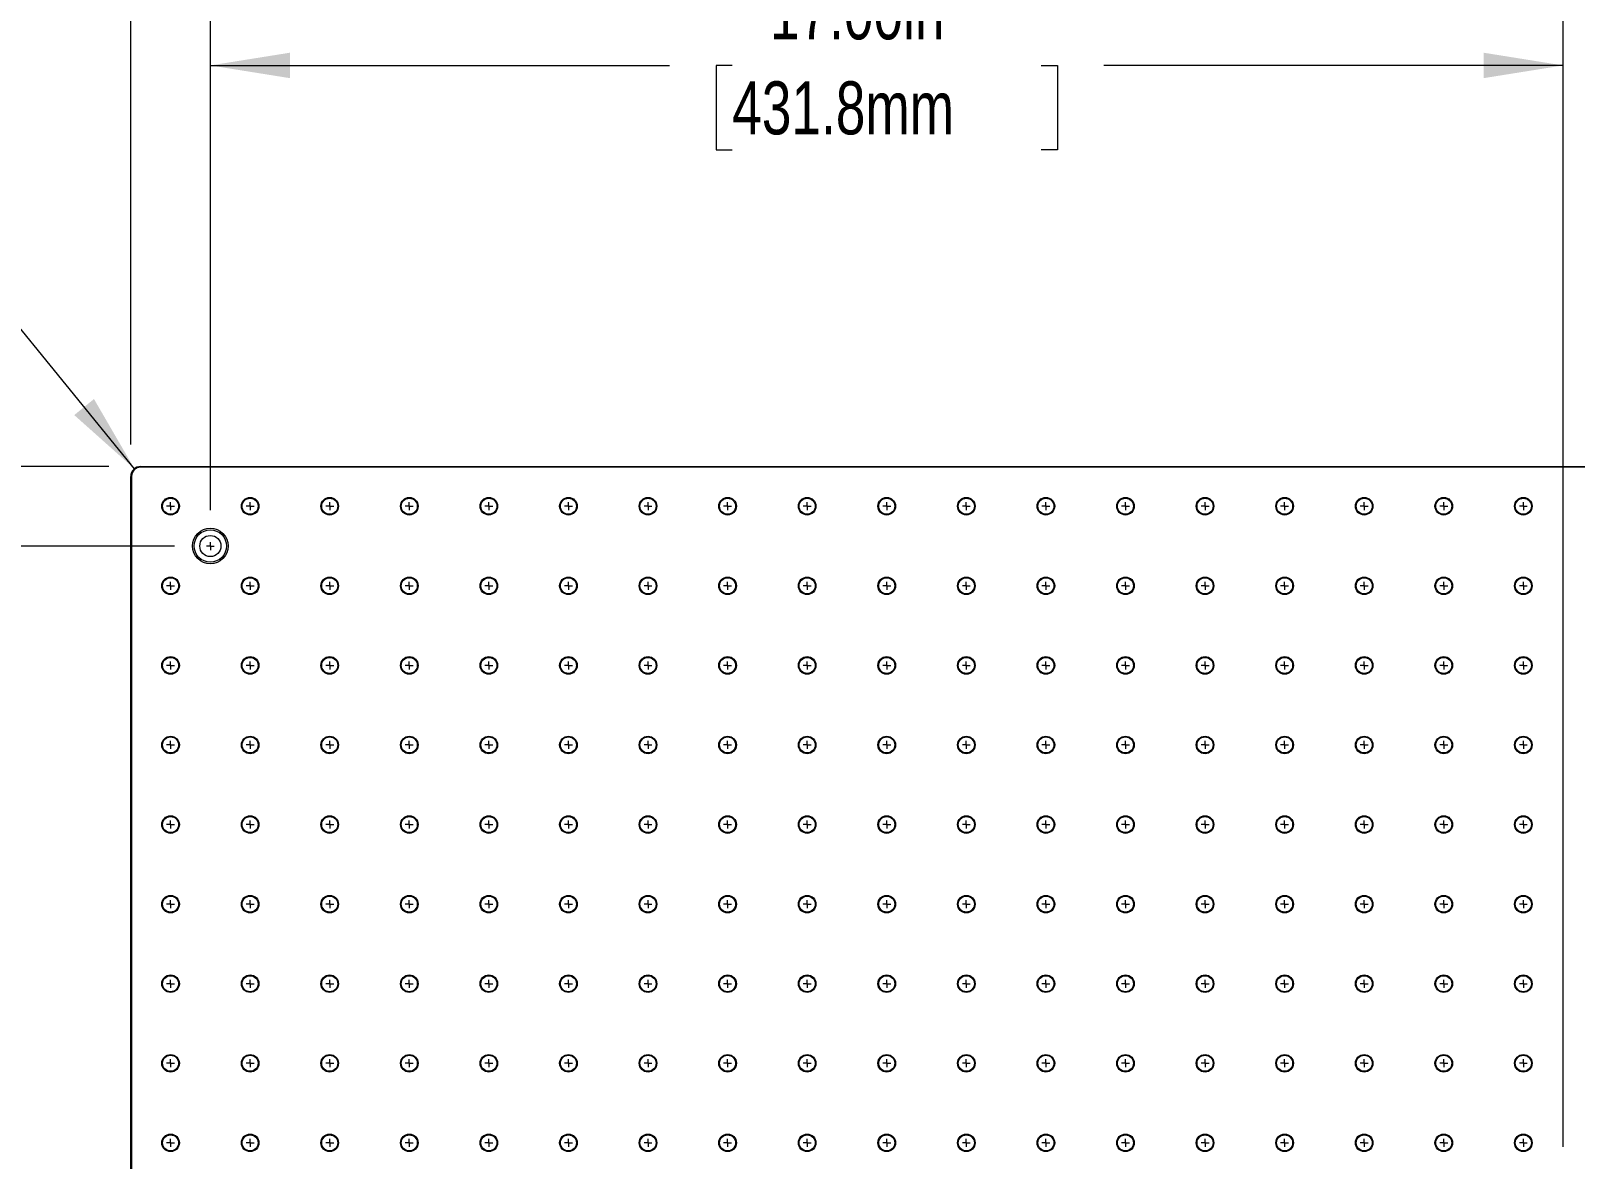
# Model space of a CAD drawing. Header units: inches. Extents: x 0.1 to 10.9, y 0 to 8.5.
# Drawn here: x 2.15 to 4.576, y 4.785 to 6.558 of the extents above; entities that cross this region are included whole.
import ezdxf

# ---------------------------------------------------------------- set-up
doc = ezdxf.new("R2010")
doc.units = ezdxf.units.IN
doc.header["$MEASUREMENT"] = 0
doc.styles.add('SLDTEXTSTYLE0', font='TXT', dxfattribs={"width": 0.75})
doc.dimstyles.new('SLDDIMSTYLE1', dxfattribs={"dimtxt": 0.083333, "dimasz": 0.125, "dimexe": 0, "dimexo": 0.0625, "dimgap": 0.020833, "dimtad": 0, "dimtih": 1, "dimtoh": 1, "dimlfac": 8, "dimrnd": 1e-09, "dimzin": 4, "dimdsep": 46, "dimtxsty": 'SLDTEXTSTYLE0', "dimsah": 1, "dimcen": 0.09, "dimadec": 0, "dimazin": 1, "dimtfac": 1, "dimtofl": 0, "dimtmove": 0, "dimatfit": 3, "dimfxl": 1, "dimfrac": 2, "dimtolj": 1, "dimtzin": 12, "dimarcsym": 0})
doc.dimstyles.new('SLDDIMSTYLE2', dxfattribs={"dimtxt": 0.083333, "dimasz": 0.125, "dimexe": 0, "dimexo": 0.0625, "dimgap": 0.020833, "dimtad": 0, "dimtih": 1, "dimtoh": 1, "dimlfac": 8, "dimrnd": 1e-09, "dimzin": 4, "dimdsep": 46, "dimtxsty": 'SLDTEXTSTYLE0', "dimsah": 1, "dimcen": 0.09, "dimadec": 0, "dimazin": 1, "dimtfac": 1, "dimtmove": 0, "dimatfit": 0, "dimfxl": 1, "dimfrac": 2, "dimtolj": 1, "dimtzin": 12, "dimarcsym": 0})
doc.dimstyles.new('SLDDIMSTYLE3', dxfattribs={"dimtxt": 0.083333, "dimasz": 0.125, "dimexe": 0, "dimexo": 0.0625, "dimgap": 0.020833, "dimtad": 0, "dimtih": 1, "dimtoh": 1, "dimlfac": 8, "dimrnd": 1e-09, "dimdsep": 46, "dimtxsty": 'SLDTEXTSTYLE0', "dimsah": 1, "dimcen": 0, "dimadec": 0, "dimazin": 2, "dimtfac": 1, "dimtofl": 0, "dimtmove": 0, "dimatfit": 3, "dimfxl": 1, "dimfrac": 2, "dimtolj": 1, "dimtzin": 12, "dimarcsym": 0})

# ---------------------------------------------------------------- blocks, each defined once
blk = doc.blocks.new('_D_1')
at = {"color": 7, "linetype": 'Continuous', "lineweight": 0}
for p, q in [((2.3072, 5.9078), (2.3072, 7.9136)), ((6.8072, 5.9078), (6.8072, 7.9136)), ((2.3072, 7.8436), (4.2162, 7.8436)), ((4.3145, 7.8436), (4.2892, 7.8436)), ((4.2892, 7.8436), (4.2892, 7.7112)), ((4.7999, 7.8436), (4.8252, 7.8436)), ((4.8252, 7.8436), (4.8252, 7.7112)), ((6.8072, 7.8436), (4.8982, 7.8436)), ((4.2892, 7.7112), (4.3145, 7.7112)), ((4.8252, 7.7112), (4.7999, 7.7112))]:
    blk.add_line(p, q, dxfattribs=at)
at = {"color": 7, "linetype": 'Continuous', "lineweight": 18}
for points in [[(2.3072, 7.8436), (2.4322, 7.8236), (2.4322, 7.8636)], [(6.8072, 7.8436), (6.6822, 7.8636), (6.6822, 7.8236)]]:
    blk.add_solid(points, dxfattribs=at)
at = {"color": 7, "linetype": 'Continuous', "lineweight": 18, "char_height": 0.08333, "attachment_point": 1, "style": 'SLDTEXTSTYLE0'}
for s, insert in [('36.00in', (4.3737, 7.968)), ('914.4mm', (4.3145, 7.8187))]:
    blk.add_mtext(s, dxfattribs=dict(at, insert=insert))
blk = doc.blocks.new('_D_2')
at = {"color": 7, "linetype": 'Continuous', "lineweight": 0}
for p, q in [((2.4322, 5.8047), (2.4322, 7.393)), ((6.6822, 5.8047), (6.6822, 7.393)), ((2.4322, 7.323), (4.2162, 7.323)), ((4.3145, 7.323), (4.2892, 7.323)), ((4.2892, 7.323), (4.2892, 7.1906)), ((4.7999, 7.323), (4.8252, 7.323)), ((4.8252, 7.323), (4.8252, 7.1906)), ((6.6822, 7.323), (4.8982, 7.323)), ((4.2892, 7.1906), (4.3145, 7.1906)), ((4.8252, 7.1906), (4.7999, 7.1906))]:
    blk.add_line(p, q, dxfattribs=at)
at = {"color": 7, "linetype": 'Continuous', "lineweight": 18}
for points in [[(2.4322, 7.323), (2.5572, 7.303), (2.5572, 7.343)], [(6.6822, 7.323), (6.5572, 7.343), (6.5572, 7.303)]]:
    blk.add_solid(points, dxfattribs=at)
at = {"color": 7, "linetype": 'Continuous', "lineweight": 18, "char_height": 0.08333, "attachment_point": 1, "style": 'SLDTEXTSTYLE0'}
for s, insert in [('34.00in', (4.3737, 7.4473)), ('863.6mm', (4.3145, 7.298))]:
    blk.add_mtext(s, dxfattribs=dict(at, insert=insert))
blk = doc.blocks.new('_D_3')
at = {"color": 7, "linetype": 'Continuous', "lineweight": 0}
for p, q in [((2.4322, 5.8047), (2.4322, 6.5734)), ((4.5572, 4.8047), (4.5572, 6.5734)), ((2.4322, 6.5034), (3.1537, 6.5034)), ((3.252, 6.5034), (3.2267, 6.5034)), ((3.2267, 6.5034), (3.2267, 6.371)), ((3.7374, 6.5034), (3.7627, 6.5034)), ((3.7627, 6.5034), (3.7627, 6.371)), ((4.5572, 6.5034), (3.8357, 6.5034)), ((3.2267, 6.371), (3.252, 6.371)), ((3.7627, 6.371), (3.7374, 6.371))]:
    blk.add_line(p, q, dxfattribs=at)
at = {"color": 7, "linetype": 'Continuous', "lineweight": 18}
for points in [[(2.4322, 6.5034), (2.5572, 6.4834), (2.5572, 6.5234)], [(4.5572, 6.5034), (4.4322, 6.5234), (4.4322, 6.4834)]]:
    blk.add_solid(points, dxfattribs=at)
at = {"color": 7, "linetype": 'Continuous', "lineweight": 18, "char_height": 0.08333, "attachment_point": 1, "style": 'SLDTEXTSTYLE0'}
for s, insert in [('17.00in', (3.3112, 6.6277)), ('431.8mm', (3.252, 6.4784))]:
    blk.add_mtext(s, dxfattribs=dict(at, insert=insert))
blk = doc.blocks.new('_D_4')
at = {"color": 7, "linetype": 'Continuous', "lineweight": 0}
for p, q in [((2.3072, 5.9078), (2.3072, 6.9953)), ((2.4322, 5.8047), (2.4322, 6.9953)), ((2.3072, 6.9253), (2.0583, 6.9253)), ((2.4322, 6.9253), (2.6822, 6.9253)), ((1.5362, 6.8422), (1.5108, 6.8422)), ((1.5108, 6.8422), (1.5108, 6.7098)), ((1.96, 6.8422), (1.9853, 6.8422)), ((1.9853, 6.8422), (1.9853, 6.7098)), ((1.5108, 6.7098), (1.5362, 6.7098)), ((1.9853, 6.7098), (1.96, 6.7098))]:
    blk.add_line(p, q, dxfattribs=at)
at = {"color": 7, "linetype": 'Continuous', "lineweight": 18}
for points in [[(2.3072, 6.9253), (2.1822, 6.9453), (2.1822, 6.9053)], [(2.4322, 6.9253), (2.5572, 6.9053), (2.5572, 6.9453)]]:
    blk.add_solid(points, dxfattribs=at)
at = {"color": 7, "linetype": 'Continuous', "lineweight": 18, "char_height": 0.08333, "attachment_point": 1, "style": 'SLDTEXTSTYLE0'}
for s, insert in [('1.00in', (1.7053, 6.9665)), ('25.4mm', (1.5362, 6.8172))]:
    blk.add_mtext(s, dxfattribs=dict(at, insert=insert))
blk = doc.blocks.new('_D_5')
at = {"color": 7, "linetype": 'Continuous', "lineweight": 0}
for p, q in [((2.3759, 5.7485), (1.0717, 5.7485)), ((1.1417, 5.7485), (1.1417, 4.8978)), ((0.899, 4.7485), (0.8737, 4.7485)), ((0.8737, 4.7485), (0.8737, 4.616)), ((1.3843, 4.7485), (1.4097, 4.7485)), ((1.4097, 4.7485), (1.4097, 4.616)), ((0.8737, 4.616), (0.899, 4.616)), ((1.4097, 4.616), (1.3843, 4.616)), ((1.1417, 3.7485), (1.1417, 4.5991)), ((2.3759, 3.7485), (1.0717, 3.7485))]:
    blk.add_line(p, q, dxfattribs=at)
at = {"color": 7, "linetype": 'Continuous', "lineweight": 18}
for points in [[(1.1417, 5.7485), (1.1217, 5.6235), (1.1617, 5.6235)], [(1.1417, 3.7485), (1.1617, 3.8735), (1.1217, 3.8735)]]:
    blk.add_solid(points, dxfattribs=at)
at = {"color": 7, "linetype": 'Continuous', "lineweight": 18, "char_height": 0.08333, "attachment_point": 1, "style": 'SLDTEXTSTYLE0'}
for s, insert in [('16.00in', (0.9582, 4.8728)), ('406.4mm', (0.899, 4.7235))]:
    blk.add_mtext(s, dxfattribs=dict(at, insert=insert))
blk = doc.blocks.new('_D_6')
at = {"color": 7, "linetype": 'Continuous', "lineweight": 0}
for p, q in [((2.2728, 5.8735), (0.4575, 5.8735)), ((0.5275, 5.8735), (0.5275, 4.8978)), ((0.2848, 4.7485), (0.2595, 4.7485)), ((0.2595, 4.7485), (0.2595, 4.616)), ((0.7701, 4.7485), (0.7955, 4.7485)), ((0.7955, 4.7485), (0.7955, 4.616)), ((0.2595, 4.616), (0.2848, 4.616)), ((0.7955, 4.616), (0.7701, 4.616)), ((0.5275, 3.6235), (0.5275, 4.5991)), ((2.2728, 3.6235), (0.4575, 3.6235))]:
    blk.add_line(p, q, dxfattribs=at)
at = {"color": 7, "linetype": 'Continuous', "lineweight": 18}
for points in [[(0.5275, 5.8735), (0.5075, 5.7485), (0.5475, 5.7485)], [(0.5275, 3.6235), (0.5475, 3.7485), (0.5075, 3.7485)]]:
    blk.add_solid(points, dxfattribs=at)
at = {"color": 7, "linetype": 'Continuous', "lineweight": 18, "char_height": 0.08333, "attachment_point": 1, "style": 'SLDTEXTSTYLE0'}
for s, insert in [('18.00in', (0.344, 4.8728)), ('457.2mm', (0.2848, 4.7235))]:
    blk.add_mtext(s, dxfattribs=dict(at, insert=insert))
blk = doc.blocks.new('_D_9')
at = {"color": 7, "linetype": 'Continuous', "lineweight": 0}
for p, q in [((1.8843, 6.3953), (1.7343, 6.3953)), ((2.3129, 5.8699), (1.8843, 6.3953)), ((1.2902, 6.3768), (1.2648, 6.3768)), ((1.2648, 6.3768), (1.2648, 6.2444)), ((1.6524, 6.3768), (1.6777, 6.3768)), ((1.6777, 6.3768), (1.6777, 6.2444)), ((1.2648, 6.2444), (1.2902, 6.2444)), ((1.6777, 6.2444), (1.6524, 6.2444))]:
    blk.add_line(p, q, dxfattribs=at)
at = {"color": 7, "linetype": 'Continuous', "lineweight": 18}
blk.add_solid([(2.3129, 5.8699), (2.2494, 5.9794), (2.2184, 5.9542)], dxfattribs=at)
at = {"color": 7, "linetype": 'Continuous', "lineweight": 18, "char_height": 0.08333, "attachment_point": 1, "style": 'SLDTEXTSTYLE0'}
for s, insert in [('R0.13in', (1.3302, 6.5011)), ('3.2mm', (1.2902, 6.3518)), ('4 PLACES', (1.2062, 6.2025))]:
    blk.add_mtext(s, dxfattribs=dict(at, insert=insert))
blk = doc.blocks.new('SW_CENTERMARKSYMBOL_4')
at = {"color": 0, "linetype": 'Continuous', "lineweight": 18}
for q in [(-0.00625, 0), (0, 0.00625), (0, -0.00625), (0.00625, 0)]:
    blk.add_line((0, 0), q, dxfattribs=at)
blk = doc.blocks.new('SW_CENTERMARKSYMBOL_5')
at = {"color": 0, "linetype": 'Continuous', "lineweight": 18}
for p, q in [((0, 0.125), (-0.00625, 0.125)), ((0, 0.125), (0, 0.13125)), ((0, 0.125), (0, 0.11875)), ((0, 0.125), (0.00625, 0.125)), ((0.125, 0.125), (0.11875, 0.125)), ((0.125, 0.125), (0.125, 0.13125)), ((0.125, 0.125), (0.125, 0.11875)), ((0.125, 0.125), (0.13125, 0.125)), ((0.25, 0.125), (0.24375, 0.125)), ((0.25, 0.125), (0.25, 0.13125)), ((0.25, 0.125), (0.25, 0.11875)), ((0.25, 0.125), (0.25625, 0.125)), ((0.375, 0.125), (0.36875, 0.125)), ((0.375, 0.125), (0.375, 0.13125)), ((0.375, 0.125), (0.375, 0.11875)), ((0.375, 0.125), (0.38125, 0.125)), ((0.5, 0.125), (0.49375, 0.125)), ((0.5, 0.125), (0.5, 0.13125)), ((0.5, 0.125), (0.5, 0.11875)), ((0.5, 0.125), (0.50625, 0.125)), ((0.625, 0.125), (0.61875, 0.125)), ((0.625, 0.125), (0.625, 0.13125)), ((0.625, 0.125), (0.625, 0.11875)), ((0.625, 0.125), (0.63125, 0.125)), ((0.75, 0.125), (0.74375, 0.125)), ((0.75, 0.125), (0.75, 0.13125)), ((0.75, 0.125), (0.75, 0.11875)), ((0.75, 0.125), (0.75625, 0.125)), ((0.875, 0.125), (0.86875, 0.125)), ((0.875, 0.125), (0.875, 0.13125)), ((0.875, 0.125), (0.875, 0.11875)), ((0.875, 0.125), (0.88125, 0.125)), ((1, 0.125), (0.99375, 0.125)), ((1, 0.125), (1, 0.13125)), ((1, 0.125), (1, 0.11875)), ((1, 0.125), (1.00625, 0.125)), ((1.125, 0.125), (1.11875, 0.125)), ((1.125, 0.125), (1.125, 0.13125)), ((1.125, 0.125), (1.125, 0.11875)), ((1.125, 0.125), (1.13125, 0.125)), ((1.25, 0.125), (1.24375, 0.125)), ((1.25, 0.125), (1.25, 0.13125)), ((1.25, 0.125), (1.25, 0.11875)), ((1.25, 0.125), (1.25625, 0.125)), ((1.375, 0.125), (1.36875, 0.125)), ((1.375, 0.125), (1.375, 0.13125)), ((1.375, 0.125), (1.375, 0.11875)), ((1.375, 0.125), (1.38125, 0.125)), ((1.5, 0.125), (1.49375, 0.125)), ((1.5, 0.125), (1.5, 0.13125)), ((1.5, 0.125), (1.5, 0.11875)), ((1.5, 0.125), (1.50625, 0.125)), ((1.625, 0.125), (1.61875, 0.125)), ((1.625, 0.125), (1.625, 0.13125)), ((1.625, 0.125), (1.625, 0.11875)), ((1.625, 0.125), (1.63125, 0.125)), ((1.75, 0.125), (1.74375, 0.125)), ((1.75, 0.125), (1.75, 0.13125)), ((1.75, 0.125), (1.75, 0.11875)), ((1.75, 0.125), (1.75625, 0.125)), ((1.875, 0.125), (1.86875, 0.125)), ((1.875, 0.125), (1.875, 0.13125)), ((1.875, 0.125), (1.875, 0.11875)), ((1.875, 0.125), (1.88125, 0.125)), ((2, 0.125), (1.99375, 0.125)), ((2, 0.125), (2, 0.13125)), ((2, 0.125), (2, 0.11875)), ((2, 0.125), (2.00625, 0.125)), ((2.125, 0.125), (2.11875, 0.125)), ((2.125, 0.125), (2.125, 0.13125)), ((2.125, 0.125), (2.125, 0.11875)), ((2.125, 0.125), (2.13125, 0.125)), ((0, 0), (-0.00625, 0)), ((0, 0), (0, 0.00625)), ((0, 0), (0, -0.00625)), ((0, 0), (0.00625, 0)), ((0.125, 0), (0.11875, 0)), ((0.125, 0), (0.125, 0.00625)), ((0.125, 0), (0.125, -0.00625)), ((0.125, 0), (0.13125, 0)), ((0.25, 0), (0.24375, 0)), ((0.25, 0), (0.25, 0.00625)), ((0.25, 0), (0.25, -0.00625)), ((0.25, 0), (0.25625, 0)), ((0.375, 0), (0.36875, 0)), ((0.375, 0), (0.375, 0.00625)), ((0.375, 0), (0.375, -0.00625)), ((0.375, 0), (0.38125, 0)), ((0.5, 0), (0.49375, 0)), ((0.5, 0), (0.5, 0.00625)), ((0.5, 0), (0.5, -0.00625)), ((0.5, 0), (0.50625, 0)), ((0.625, 0), (0.61875, 0)), ((0.625, 0), (0.625, 0.00625)), ((0.625, 0), (0.625, -0.00625)), ((0.625, 0), (0.63125, 0)), ((0.75, 0), (0.74375, 0)), ((0.75, 0), (0.75, 0.00625)), ((0.75, 0), (0.75, -0.00625)), ((0.75, 0), (0.75625, 0)), ((0.875, 0), (0.86875, 0)), ((0.875, 0), (0.875, 0.00625)), ((0.875, 0), (0.875, -0.00625)), ((0.875, 0), (0.88125, 0)), ((1, 0), (0.99375, 0)), ((1, 0), (1, 0.00625)), ((1, 0), (1, -0.00625)), ((1, 0), (1.00625, 0)), ((1.125, 0), (1.11875, 0)), ((1.125, 0), (1.125, 0.00625)), ((1.125, 0), (1.125, -0.00625)), ((1.125, 0), (1.13125, 0)), ((1.25, 0), (1.24375, 0)), ((1.25, 0), (1.25, 0.00625)), ((1.25, 0), (1.25, -0.00625)), ((1.25, 0), (1.25625, 0)), ((1.375, 0), (1.36875, 0)), ((1.375, 0), (1.375, 0.00625)), ((1.375, 0), (1.375, -0.00625)), ((1.375, 0), (1.38125, 0)), ((1.5, 0), (1.49375, 0)), ((1.5, 0), (1.5, 0.00625)), ((1.5, 0), (1.5, -0.00625)), ((1.5, 0), (1.50625, 0)), ((1.625, 0), (1.61875, 0)), ((1.625, 0), (1.625, 0.00625)), ((1.625, 0), (1.625, -0.00625)), ((1.625, 0), (1.63125, 0)), ((1.75, 0), (1.74375, 0)), ((1.75, 0), (1.75, 0.00625)), ((1.75, 0), (1.75, -0.00625)), ((1.75, 0), (1.75625, 0)), ((1.875, 0), (1.86875, 0)), ((1.875, 0), (1.875, 0.00625)), ((1.875, 0), (1.875, -0.00625)), ((1.875, 0), (1.88125, 0)), ((2, 0), (1.99375, 0)), ((2, 0), (2, 0.00625)), ((2, 0), (2, -0.00625)), ((2, 0), (2.00625, 0)), ((2.125, 0), (2.11875, 0)), ((2.125, 0), (2.125, 0.00625)), ((2.125, 0), (2.125, -0.00625)), ((2.125, 0), (2.13125, 0)), ((0, -0.125), (0, -0.11875)), ((0.125, -0.125), (0.125, -0.11875)), ((0.25, -0.125), (0.25, -0.11875)), ((0.375, -0.125), (0.375, -0.11875)), ((0.5, -0.125), (0.5, -0.11875)), ((0.625, -0.125), (0.625, -0.11875)), ((0.75, -0.125), (0.75, -0.11875)), ((0.875, -0.125), (0.875, -0.11875)), ((1, -0.125), (1, -0.11875)), ((1.125, -0.125), (1.125, -0.11875)), ((1.25, -0.125), (1.25, -0.11875)), ((1.375, -0.125), (1.375, -0.11875)), ((1.5, -0.125), (1.5, -0.11875)), ((1.625, -0.125), (1.625, -0.11875)), ((1.75, -0.125), (1.75, -0.11875)), ((1.875, -0.125), (1.875, -0.11875)), ((2, -0.125), (2, -0.11875)), ((2.125, -0.125), (2.125, -0.11875)), ((0, -0.125), (-0.00625, -0.125)), ((0, -0.125), (0, -0.13125)), ((0, -0.125), (0.00625, -0.125)), ((0.125, -0.125), (0.11875, -0.125)), ((0.125, -0.125), (0.125, -0.13125)), ((0.125, -0.125), (0.13125, -0.125)), ((0.25, -0.125), (0.24375, -0.125)), ((0.25, -0.125), (0.25, -0.13125)), ((0.25, -0.125), (0.25625, -0.125)), ((0.375, -0.125), (0.36875, -0.125)), ((0.375, -0.125), (0.375, -0.13125)), ((0.375, -0.125), (0.38125, -0.125)), ((0.5, -0.125), (0.49375, -0.125)), ((0.5, -0.125), (0.5, -0.13125)), ((0.5, -0.125), (0.50625, -0.125)), ((0.625, -0.125), (0.61875, -0.125)), ((0.625, -0.125), (0.625, -0.13125)), ((0.625, -0.125), (0.63125, -0.125)), ((0.75, -0.125), (0.74375, -0.125)), ((0.75, -0.125), (0.75, -0.13125)), ((0.75, -0.125), (0.75625, -0.125)), ((0.875, -0.125), (0.86875, -0.125)), ((0.875, -0.125), (0.875, -0.13125)), ((0.875, -0.125), (0.88125, -0.125)), ((1, -0.125), (0.99375, -0.125)), ((1, -0.125), (1, -0.13125)), ((1, -0.125), (1.00625, -0.125)), ((1.125, -0.125), (1.11875, -0.125)), ((1.125, -0.125), (1.125, -0.13125)), ((1.125, -0.125), (1.13125, -0.125)), ((1.25, -0.125), (1.24375, -0.125)), ((1.25, -0.125), (1.25, -0.13125)), ((1.25, -0.125), (1.25625, -0.125)), ((1.375, -0.125), (1.36875, -0.125)), ((1.375, -0.125), (1.375, -0.13125)), ((1.375, -0.125), (1.38125, -0.125)), ((1.5, -0.125), (1.49375, -0.125)), ((1.5, -0.125), (1.5, -0.13125)), ((1.5, -0.125), (1.50625, -0.125)), ((1.625, -0.125), (1.61875, -0.125)), ((1.625, -0.125), (1.625, -0.13125)), ((1.625, -0.125), (1.63125, -0.125)), ((1.75, -0.125), (1.74375, -0.125)), ((1.75, -0.125), (1.75, -0.13125)), ((1.75, -0.125), (1.75625, -0.125)), ((1.875, -0.125), (1.86875, -0.125)), ((1.875, -0.125), (1.875, -0.13125)), ((1.875, -0.125), (1.88125, -0.125)), ((2, -0.125), (1.99375, -0.125)), ((2, -0.125), (2, -0.13125)), ((2, -0.125), (2.00625, -0.125)), ((2.125, -0.125), (2.11875, -0.125)), ((2.125, -0.125), (2.125, -0.13125)), ((2.125, -0.125), (2.13125, -0.125)), ((0, -0.25), (-0.00625, -0.25)), ((0, -0.25), (0, -0.24375)), ((0, -0.25), (0, -0.25625)), ((0, -0.25), (0.00625, -0.25)), ((0.125, -0.25), (0.11875, -0.25)), ((0.125, -0.25), (0.125, -0.24375)), ((0.125, -0.25), (0.125, -0.25625)), ((0.125, -0.25), (0.13125, -0.25)), ((0.25, -0.25), (0.24375, -0.25)), ((0.25, -0.25), (0.25, -0.24375)), ((0.25, -0.25), (0.25, -0.25625)), ((0.25, -0.25), (0.25625, -0.25)), ((0.375, -0.25), (0.36875, -0.25)), ((0.375, -0.25), (0.375, -0.24375)), ((0.375, -0.25), (0.375, -0.25625)), ((0.375, -0.25), (0.38125, -0.25)), ((0.5, -0.25), (0.49375, -0.25)), ((0.5, -0.25), (0.5, -0.24375)), ((0.5, -0.25), (0.5, -0.25625)), ((0.5, -0.25), (0.50625, -0.25)), ((0.625, -0.25), (0.61875, -0.25)), ((0.625, -0.25), (0.625, -0.24375)), ((0.625, -0.25), (0.625, -0.25625)), ((0.625, -0.25), (0.63125, -0.25)), ((0.75, -0.25), (0.74375, -0.25)), ((0.75, -0.25), (0.75, -0.24375)), ((0.75, -0.25), (0.75, -0.25625)), ((0.75, -0.25), (0.75625, -0.25)), ((0.875, -0.25), (0.86875, -0.25)), ((0.875, -0.25), (0.875, -0.24375)), ((0.875, -0.25), (0.875, -0.25625)), ((0.875, -0.25), (0.88125, -0.25)), ((1, -0.25), (0.99375, -0.25)), ((1, -0.25), (1, -0.24375)), ((1, -0.25), (1, -0.25625)), ((1, -0.25), (1.00625, -0.25)), ((1.125, -0.25), (1.11875, -0.25)), ((1.125, -0.25), (1.125, -0.24375)), ((1.125, -0.25), (1.125, -0.25625)), ((1.125, -0.25), (1.13125, -0.25)), ((1.25, -0.25), (1.24375, -0.25)), ((1.25, -0.25), (1.25, -0.24375)), ((1.25, -0.25), (1.25, -0.25625)), ((1.25, -0.25), (1.25625, -0.25)), ((1.375, -0.25), (1.36875, -0.25)), ((1.375, -0.25), (1.375, -0.24375)), ((1.375, -0.25), (1.375, -0.25625)), ((1.375, -0.25), (1.38125, -0.25)), ((1.5, -0.25), (1.49375, -0.25)), ((1.5, -0.25), (1.5, -0.24375)), ((1.5, -0.25), (1.5, -0.25625)), ((1.5, -0.25), (1.50625, -0.25)), ((1.625, -0.25), (1.61875, -0.25)), ((1.625, -0.25), (1.625, -0.24375)), ((1.625, -0.25), (1.625, -0.25625)), ((1.625, -0.25), (1.63125, -0.25)), ((1.75, -0.25), (1.74375, -0.25)), ((1.75, -0.25), (1.75, -0.24375)), ((1.75, -0.25), (1.75, -0.25625)), ((1.75, -0.25), (1.75625, -0.25)), ((1.875, -0.25), (1.86875, -0.25)), ((1.875, -0.25), (1.875, -0.24375)), ((1.875, -0.25), (1.875, -0.25625)), ((1.875, -0.25), (1.88125, -0.25)), ((2, -0.25), (1.99375, -0.25)), ((2, -0.25), (2, -0.24375)), ((2, -0.25), (2, -0.25625)), ((2, -0.25), (2.00625, -0.25)), ((2.125, -0.25), (2.11875, -0.25)), ((2.125, -0.25), (2.125, -0.24375)), ((2.125, -0.25), (2.125, -0.25625)), ((2.125, -0.25), (2.13125, -0.25)), ((0, -0.375), (-0.00625, -0.375)), ((0, -0.375), (0, -0.36875)), ((0, -0.375), (0, -0.38125)), ((0, -0.375), (0.00625, -0.375)), ((0.125, -0.375), (0.11875, -0.375)), ((0.125, -0.375), (0.125, -0.36875)), ((0.125, -0.375), (0.125, -0.38125)), ((0.125, -0.375), (0.13125, -0.375)), ((0.25, -0.375), (0.24375, -0.375)), ((0.25, -0.375), (0.25, -0.36875)), ((0.25, -0.375), (0.25, -0.38125)), ((0.25, -0.375), (0.25625, -0.375)), ((0.375, -0.375), (0.36875, -0.375)), ((0.375, -0.375), (0.375, -0.36875)), ((0.375, -0.375), (0.375, -0.38125)), ((0.375, -0.375), (0.38125, -0.375)), ((0.5, -0.375), (0.49375, -0.375)), ((0.5, -0.375), (0.5, -0.36875)), ((0.5, -0.375), (0.5, -0.38125)), ((0.5, -0.375), (0.50625, -0.375)), ((0.625, -0.375), (0.61875, -0.375)), ((0.625, -0.375), (0.625, -0.36875)), ((0.625, -0.375), (0.625, -0.38125)), ((0.625, -0.375), (0.63125, -0.375)), ((0.75, -0.375), (0.74375, -0.375)), ((0.75, -0.375), (0.75, -0.36875)), ((0.75, -0.375), (0.75, -0.38125)), ((0.75, -0.375), (0.75625, -0.375)), ((0.875, -0.375), (0.86875, -0.375)), ((0.875, -0.375), (0.875, -0.36875)), ((0.875, -0.375), (0.875, -0.38125)), ((0.875, -0.375), (0.88125, -0.375)), ((1, -0.375), (0.99375, -0.375)), ((1, -0.375), (1, -0.36875)), ((1, -0.375), (1, -0.38125)), ((1, -0.375), (1.00625, -0.375)), ((1.125, -0.375), (1.11875, -0.375)), ((1.125, -0.375), (1.125, -0.36875)), ((1.125, -0.375), (1.125, -0.38125)), ((1.125, -0.375), (1.13125, -0.375)), ((1.25, -0.375), (1.24375, -0.375)), ((1.25, -0.375), (1.25, -0.36875)), ((1.25, -0.375), (1.25, -0.38125)), ((1.25, -0.375), (1.25625, -0.375)), ((1.375, -0.375), (1.36875, -0.375)), ((1.375, -0.375), (1.375, -0.36875)), ((1.375, -0.375), (1.375, -0.38125)), ((1.375, -0.375), (1.38125, -0.375)), ((1.5, -0.375), (1.49375, -0.375)), ((1.5, -0.375), (1.5, -0.36875)), ((1.5, -0.375), (1.5, -0.38125)), ((1.5, -0.375), (1.50625, -0.375)), ((1.625, -0.375), (1.61875, -0.375)), ((1.625, -0.375), (1.625, -0.36875)), ((1.625, -0.375), (1.625, -0.38125)), ((1.625, -0.375), (1.63125, -0.375)), ((1.75, -0.375), (1.74375, -0.375)), ((1.75, -0.375), (1.75, -0.36875)), ((1.75, -0.375), (1.75, -0.38125)), ((1.75, -0.375), (1.75625, -0.375)), ((1.875, -0.375), (1.86875, -0.375)), ((1.875, -0.375), (1.875, -0.36875)), ((1.875, -0.375), (1.875, -0.38125)), ((1.875, -0.375), (1.88125, -0.375)), ((2, -0.375), (1.99375, -0.375)), ((2, -0.375), (2, -0.36875)), ((2, -0.375), (2, -0.38125)), ((2, -0.375), (2.00625, -0.375)), ((2.125, -0.375), (2.11875, -0.375)), ((2.125, -0.375), (2.125, -0.36875)), ((2.125, -0.375), (2.125, -0.38125)), ((2.125, -0.375), (2.13125, -0.375)), ((0, -0.5), (-0.00625, -0.5)), ((0, -0.5), (0, -0.49375)), ((0, -0.5), (0, -0.50625)), ((0, -0.5), (0.00625, -0.5)), ((0.125, -0.5), (0.11875, -0.5)), ((0.125, -0.5), (0.125, -0.49375)), ((0.125, -0.5), (0.125, -0.50625)), ((0.125, -0.5), (0.13125, -0.5)), ((0.25, -0.5), (0.24375, -0.5)), ((0.25, -0.5), (0.25, -0.49375)), ((0.25, -0.5), (0.25, -0.50625)), ((0.25, -0.5), (0.25625, -0.5)), ((0.375, -0.5), (0.36875, -0.5)), ((0.375, -0.5), (0.375, -0.49375)), ((0.375, -0.5), (0.375, -0.50625)), ((0.375, -0.5), (0.38125, -0.5)), ((0.5, -0.5), (0.49375, -0.5)), ((0.5, -0.5), (0.5, -0.49375)), ((0.5, -0.5), (0.5, -0.50625)), ((0.5, -0.5), (0.50625, -0.5)), ((0.625, -0.5), (0.61875, -0.5)), ((0.625, -0.5), (0.625, -0.49375)), ((0.625, -0.5), (0.625, -0.50625)), ((0.625, -0.5), (0.63125, -0.5)), ((0.75, -0.5), (0.74375, -0.5)), ((0.75, -0.5), (0.75, -0.49375)), ((0.75, -0.5), (0.75, -0.50625)), ((0.75, -0.5), (0.75625, -0.5)), ((0.875, -0.5), (0.86875, -0.5)), ((0.875, -0.5), (0.875, -0.49375)), ((0.875, -0.5), (0.875, -0.50625)), ((0.875, -0.5), (0.88125, -0.5)), ((1, -0.5), (0.99375, -0.5)), ((1, -0.5), (1, -0.49375)), ((1, -0.5), (1, -0.50625)), ((1, -0.5), (1.00625, -0.5)), ((1.125, -0.5), (1.11875, -0.5)), ((1.125, -0.5), (1.125, -0.49375)), ((1.125, -0.5), (1.125, -0.50625)), ((1.125, -0.5), (1.13125, -0.5)), ((1.25, -0.5), (1.24375, -0.5)), ((1.25, -0.5), (1.25, -0.49375)), ((1.25, -0.5), (1.25, -0.50625)), ((1.25, -0.5), (1.25625, -0.5)), ((1.375, -0.5), (1.36875, -0.5)), ((1.375, -0.5), (1.375, -0.49375)), ((1.375, -0.5), (1.375, -0.50625)), ((1.375, -0.5), (1.38125, -0.5)), ((1.5, -0.5), (1.49375, -0.5)), ((1.5, -0.5), (1.5, -0.49375)), ((1.5, -0.5), (1.5, -0.50625)), ((1.5, -0.5), (1.50625, -0.5)), ((1.625, -0.5), (1.61875, -0.5)), ((1.625, -0.5), (1.625, -0.49375)), ((1.625, -0.5), (1.625, -0.50625)), ((1.625, -0.5), (1.63125, -0.5)), ((1.75, -0.5), (1.74375, -0.5)), ((1.75, -0.5), (1.75, -0.49375)), ((1.75, -0.5), (1.75, -0.50625)), ((1.75, -0.5), (1.75625, -0.5)), ((1.875, -0.5), (1.86875, -0.5)), ((1.875, -0.5), (1.875, -0.49375)), ((1.875, -0.5), (1.875, -0.50625)), ((1.875, -0.5), (1.88125, -0.5)), ((2, -0.5), (1.99375, -0.5)), ((2, -0.5), (2, -0.49375)), ((2, -0.5), (2, -0.50625)), ((2, -0.5), (2.00625, -0.5)), ((2.125, -0.5), (2.11875, -0.5)), ((2.125, -0.5), (2.125, -0.49375)), ((2.125, -0.5), (2.125, -0.50625)), ((2.125, -0.5), (2.13125, -0.5)), ((0, -0.625), (-0.00625, -0.625)), ((0, -0.625), (0, -0.61875)), ((0, -0.625), (0, -0.63125)), ((0, -0.625), (0.00625, -0.625)), ((0.125, -0.625), (0.11875, -0.625)), ((0.125, -0.625), (0.125, -0.61875)), ((0.125, -0.625), (0.125, -0.63125)), ((0.125, -0.625), (0.13125, -0.625)), ((0.25, -0.625), (0.24375, -0.625)), ((0.25, -0.625), (0.25, -0.61875)), ((0.25, -0.625), (0.25, -0.63125)), ((0.25, -0.625), (0.25625, -0.625)), ((0.375, -0.625), (0.36875, -0.625)), ((0.375, -0.625), (0.375, -0.61875)), ((0.375, -0.625), (0.375, -0.63125)), ((0.375, -0.625), (0.38125, -0.625)), ((0.5, -0.625), (0.49375, -0.625)), ((0.5, -0.625), (0.5, -0.61875)), ((0.5, -0.625), (0.5, -0.63125)), ((0.5, -0.625), (0.50625, -0.625)), ((0.625, -0.625), (0.61875, -0.625)), ((0.625, -0.625), (0.625, -0.61875)), ((0.625, -0.625), (0.625, -0.63125)), ((0.625, -0.625), (0.63125, -0.625)), ((0.75, -0.625), (0.74375, -0.625)), ((0.75, -0.625), (0.75, -0.61875)), ((0.75, -0.625), (0.75, -0.63125)), ((0.75, -0.625), (0.75625, -0.625)), ((0.875, -0.625), (0.86875, -0.625)), ((0.875, -0.625), (0.875, -0.61875)), ((0.875, -0.625), (0.875, -0.63125)), ((0.875, -0.625), (0.88125, -0.625)), ((1, -0.625), (0.99375, -0.625)), ((1, -0.625), (1, -0.61875)), ((1, -0.625), (1, -0.63125)), ((1, -0.625), (1.00625, -0.625)), ((1.125, -0.625), (1.11875, -0.625)), ((1.125, -0.625), (1.125, -0.61875)), ((1.125, -0.625), (1.125, -0.63125)), ((1.125, -0.625), (1.13125, -0.625)), ((1.25, -0.625), (1.24375, -0.625)), ((1.25, -0.625), (1.25, -0.61875)), ((1.25, -0.625), (1.25, -0.63125)), ((1.25, -0.625), (1.25625, -0.625)), ((1.375, -0.625), (1.36875, -0.625)), ((1.375, -0.625), (1.375, -0.61875)), ((1.375, -0.625), (1.375, -0.63125)), ((1.375, -0.625), (1.38125, -0.625)), ((1.5, -0.625), (1.49375, -0.625)), ((1.5, -0.625), (1.5, -0.61875)), ((1.5, -0.625), (1.5, -0.63125)), ((1.5, -0.625), (1.50625, -0.625)), ((1.625, -0.625), (1.61875, -0.625)), ((1.625, -0.625), (1.625, -0.61875)), ((1.625, -0.625), (1.625, -0.63125)), ((1.625, -0.625), (1.63125, -0.625)), ((1.75, -0.625), (1.74375, -0.625)), ((1.75, -0.625), (1.75, -0.61875)), ((1.75, -0.625), (1.75, -0.63125)), ((1.75, -0.625), (1.75625, -0.625)), ((1.875, -0.625), (1.86875, -0.625)), ((1.875, -0.625), (1.875, -0.61875)), ((1.875, -0.625), (1.875, -0.63125)), ((1.875, -0.625), (1.88125, -0.625)), ((2, -0.625), (1.99375, -0.625)), ((2, -0.625), (2, -0.61875)), ((2, -0.625), (2, -0.63125)), ((2, -0.625), (2.00625, -0.625)), ((2.125, -0.625), (2.11875, -0.625)), ((2.125, -0.625), (2.125, -0.61875)), ((2.125, -0.625), (2.125, -0.63125)), ((2.125, -0.625), (2.13125, -0.625)), ((0, -0.75), (-0.00625, -0.75)), ((0, -0.75), (0, -0.74375)), ((0, -0.75), (0, -0.75625)), ((0, -0.75), (0.00625, -0.75)), ((0.125, -0.75), (0.11875, -0.75)), ((0.125, -0.75), (0.125, -0.74375)), ((0.125, -0.75), (0.125, -0.75625)), ((0.125, -0.75), (0.13125, -0.75)), ((0.25, -0.75), (0.24375, -0.75)), ((0.25, -0.75), (0.25, -0.74375)), ((0.25, -0.75), (0.25, -0.75625)), ((0.25, -0.75), (0.25625, -0.75)), ((0.375, -0.75), (0.36875, -0.75)), ((0.375, -0.75), (0.375, -0.74375)), ((0.375, -0.75), (0.375, -0.75625)), ((0.375, -0.75), (0.38125, -0.75)), ((0.5, -0.75), (0.49375, -0.75)), ((0.5, -0.75), (0.5, -0.74375)), ((0.5, -0.75), (0.5, -0.75625)), ((0.5, -0.75), (0.50625, -0.75)), ((0.625, -0.75), (0.61875, -0.75)), ((0.625, -0.75), (0.625, -0.74375)), ((0.625, -0.75), (0.625, -0.75625)), ((0.625, -0.75), (0.63125, -0.75)), ((0.75, -0.75), (0.74375, -0.75)), ((0.75, -0.75), (0.75, -0.74375)), ((0.75, -0.75), (0.75, -0.75625)), ((0.75, -0.75), (0.75625, -0.75)), ((0.875, -0.75), (0.86875, -0.75)), ((0.875, -0.75), (0.875, -0.74375)), ((0.875, -0.75), (0.875, -0.75625)), ((0.875, -0.75), (0.88125, -0.75)), ((1, -0.75), (0.99375, -0.75)), ((1, -0.75), (1, -0.74375)), ((1, -0.75), (1, -0.75625)), ((1, -0.75), (1.00625, -0.75)), ((1.125, -0.75), (1.11875, -0.75)), ((1.125, -0.75), (1.125, -0.74375)), ((1.125, -0.75), (1.125, -0.75625)), ((1.125, -0.75), (1.13125, -0.75)), ((1.25, -0.75), (1.24375, -0.75)), ((1.25, -0.75), (1.25, -0.74375)), ((1.25, -0.75), (1.25, -0.75625)), ((1.25, -0.75), (1.25625, -0.75)), ((1.375, -0.75), (1.36875, -0.75)), ((1.375, -0.75), (1.375, -0.74375)), ((1.375, -0.75), (1.375, -0.75625)), ((1.375, -0.75), (1.38125, -0.75)), ((1.5, -0.75), (1.49375, -0.75)), ((1.5, -0.75), (1.5, -0.74375)), ((1.5, -0.75), (1.5, -0.75625)), ((1.5, -0.75), (1.50625, -0.75)), ((1.625, -0.75), (1.61875, -0.75)), ((1.625, -0.75), (1.625, -0.74375)), ((1.625, -0.75), (1.625, -0.75625)), ((1.625, -0.75), (1.63125, -0.75)), ((1.75, -0.75), (1.74375, -0.75)), ((1.75, -0.75), (1.75, -0.74375)), ((1.75, -0.75), (1.75, -0.75625)), ((1.75, -0.75), (1.75625, -0.75)), ((1.875, -0.75), (1.86875, -0.75)), ((1.875, -0.75), (1.875, -0.74375)), ((1.875, -0.75), (1.875, -0.75625)), ((1.875, -0.75), (1.88125, -0.75)), ((2, -0.75), (1.99375, -0.75)), ((2, -0.75), (2, -0.74375)), ((2, -0.75), (2, -0.75625)), ((2, -0.75), (2.00625, -0.75)), ((2.125, -0.75), (2.11875, -0.75)), ((2.125, -0.75), (2.125, -0.74375)), ((2.125, -0.75), (2.125, -0.75625)), ((2.125, -0.75), (2.13125, -0.75)), ((0, -0.875), (0, -0.86875)), ((0.125, -0.875), (0.125, -0.86875)), ((0.25, -0.875), (0.25, -0.86875)), ((0.375, -0.875), (0.375, -0.86875)), ((0.5, -0.875), (0.5, -0.86875)), ((0.625, -0.875), (0.625, -0.86875)), ((0.75, -0.875), (0.75, -0.86875)), ((0.875, -0.875), (0.875, -0.86875)), ((1, -0.875), (1, -0.86875)), ((1.125, -0.875), (1.125, -0.86875)), ((1.25, -0.875), (1.25, -0.86875)), ((1.375, -0.875), (1.375, -0.86875)), ((1.5, -0.875), (1.5, -0.86875)), ((1.625, -0.875), (1.625, -0.86875)), ((1.75, -0.875), (1.75, -0.86875)), ((1.875, -0.875), (1.875, -0.86875)), ((2, -0.875), (2, -0.86875)), ((2.125, -0.875), (2.125, -0.86875)), ((0, -0.875), (-0.00625, -0.875)), ((0, -0.875), (0, -0.88125)), ((0, -0.875), (0.00625, -0.875)), ((0.125, -0.875), (0.11875, -0.875)), ((0.125, -0.875), (0.125, -0.88125)), ((0.125, -0.875), (0.13125, -0.875)), ((0.25, -0.875), (0.24375, -0.875)), ((0.25, -0.875), (0.25, -0.88125)), ((0.25, -0.875), (0.25625, -0.875)), ((0.375, -0.875), (0.36875, -0.875)), ((0.375, -0.875), (0.375, -0.88125)), ((0.375, -0.875), (0.38125, -0.875)), ((0.5, -0.875), (0.49375, -0.875)), ((0.5, -0.875), (0.5, -0.88125)), ((0.5, -0.875), (0.50625, -0.875)), ((0.625, -0.875), (0.61875, -0.875)), ((0.625, -0.875), (0.625, -0.88125)), ((0.625, -0.875), (0.63125, -0.875)), ((0.75, -0.875), (0.74375, -0.875)), ((0.75, -0.875), (0.75, -0.88125)), ((0.75, -0.875), (0.75625, -0.875)), ((0.875, -0.875), (0.86875, -0.875)), ((0.875, -0.875), (0.875, -0.88125)), ((0.875, -0.875), (0.88125, -0.875)), ((1, -0.875), (0.99375, -0.875)), ((1, -0.875), (1, -0.88125)), ((1, -0.875), (1.00625, -0.875)), ((1.125, -0.875), (1.11875, -0.875)), ((1.125, -0.875), (1.125, -0.88125)), ((1.125, -0.875), (1.13125, -0.875)), ((1.25, -0.875), (1.24375, -0.875)), ((1.25, -0.875), (1.25, -0.88125)), ((1.25, -0.875), (1.25625, -0.875)), ((1.375, -0.875), (1.36875, -0.875)), ((1.375, -0.875), (1.375, -0.88125)), ((1.375, -0.875), (1.38125, -0.875)), ((1.5, -0.875), (1.49375, -0.875)), ((1.5, -0.875), (1.5, -0.88125)), ((1.5, -0.875), (1.50625, -0.875)), ((1.625, -0.875), (1.61875, -0.875)), ((1.625, -0.875), (1.625, -0.88125)), ((1.625, -0.875), (1.63125, -0.875)), ((1.75, -0.875), (1.74375, -0.875)), ((1.75, -0.875), (1.75, -0.88125)), ((1.75, -0.875), (1.75625, -0.875)), ((1.875, -0.875), (1.86875, -0.875)), ((1.875, -0.875), (1.875, -0.88125)), ((1.875, -0.875), (1.88125, -0.875)), ((2, -0.875), (1.99375, -0.875)), ((2, -0.875), (2, -0.88125)), ((2, -0.875), (2.00625, -0.875)), ((2.125, -0.875), (2.11875, -0.875)), ((2.125, -0.875), (2.125, -0.88125)), ((2.125, -0.875), (2.13125, -0.875))]:
    blk.add_line(p, q, dxfattribs=at)

msp = doc.modelspace()

# ---------------------------------------------------------------- linework, layer by layer
at = {"color": 7, "linetype": 'Continuous', "lineweight": 18}
for p, q in [((2.3228, 5.8735), (2.3228, 5.8722)), ((2.3228, 5.8735), (6.7916, 5.8735)), ((6.7916, 5.8722), (2.3228, 5.8722)), ((2.3072, 5.8578), (2.3084, 5.8578)), ((2.3072, 3.6391), (2.3072, 5.8578)), ((2.3084, 5.8578), (2.3084, 3.6391))]:
    msp.add_line(p, q, dxfattribs=at)
for centre, radius in [((2.3697, 5.811), 0.0138), ((2.3697, 5.811), 0.0126), ((2.4947, 5.811), 0.0138), ((2.4947, 5.811), 0.0126), ((2.6197, 5.811), 0.0138), ((2.6197, 5.811), 0.0126), ((2.7447, 5.811), 0.0138), ((2.7447, 5.811), 0.0126), ((2.8697, 5.811), 0.0138), ((2.8697, 5.811), 0.0126), ((2.9947, 5.811), 0.0138), ((2.9947, 5.811), 0.0126), ((3.1197, 5.811), 0.0138), ((3.1197, 5.811), 0.0126), ((3.2447, 5.811), 0.0138), ((3.2447, 5.811), 0.0126), ((3.3697, 5.811), 0.0138), ((3.3697, 5.811), 0.0126), ((3.4947, 5.811), 0.0138), ((3.4947, 5.811), 0.0126), ((3.6197, 5.811), 0.0138), ((3.6197, 5.811), 0.0126), ((3.7447, 5.811), 0.0138), ((3.7447, 5.811), 0.0126), ((3.8697, 5.811), 0.0138), ((3.8697, 5.811), 0.0126), ((3.9947, 5.811), 0.0138), ((3.9947, 5.811), 0.0126), ((4.1197, 5.811), 0.0138), ((4.1197, 5.811), 0.0126), ((4.2447, 5.811), 0.0138), ((4.2447, 5.811), 0.0126), ((4.3697, 5.811), 0.0138), ((4.3697, 5.811), 0.0126), ((4.4947, 5.811), 0.0138), ((4.4947, 5.811), 0.0126), ((2.4322, 5.7485), 0.0279), ((2.4322, 5.7485), 0.0254), ((2.4322, 5.7485), 0.0166), ((2.3697, 5.686), 0.0138), ((2.3697, 5.686), 0.0126), ((2.4947, 5.686), 0.0138), ((2.4947, 5.686), 0.0126), ((2.6197, 5.686), 0.0138), ((2.6197, 5.686), 0.0126), ((2.7447, 5.686), 0.0138), ((2.7447, 5.686), 0.0126), ((2.8697, 5.686), 0.0138), ((2.8697, 5.686), 0.0126), ((2.9947, 5.686), 0.0138), ((2.9947, 5.686), 0.0126), ((3.1197, 5.686), 0.0138), ((3.1197, 5.686), 0.0126), ((3.2447, 5.686), 0.0138), ((3.2447, 5.686), 0.0126), ((3.3697, 5.686), 0.0138), ((3.3697, 5.686), 0.0126), ((3.4947, 5.686), 0.0138), ((3.4947, 5.686), 0.0126), ((3.6197, 5.686), 0.0138), ((3.6197, 5.686), 0.0126), ((3.7447, 5.686), 0.0138), ((3.7447, 5.686), 0.0126), ((3.8697, 5.686), 0.0138), ((3.8697, 5.686), 0.0126), ((3.9947, 5.686), 0.0138), ((3.9947, 5.686), 0.0126), ((4.1197, 5.686), 0.0138), ((4.1197, 5.686), 0.0126), ((4.2447, 5.686), 0.0138), ((4.2447, 5.686), 0.0126), ((4.3697, 5.686), 0.0138), ((4.3697, 5.686), 0.0126), ((4.4947, 5.686), 0.0138), ((4.4947, 5.686), 0.0126), ((2.3697, 5.561), 0.0138), ((2.3697, 5.561), 0.0126), ((2.4947, 5.561), 0.0138), ((2.4947, 5.561), 0.0126), ((2.6197, 5.561), 0.0138), ((2.6197, 5.561), 0.0126), ((2.7447, 5.561), 0.0138), ((2.7447, 5.561), 0.0126), ((2.8697, 5.561), 0.0138), ((2.8697, 5.561), 0.0126), ((2.9947, 5.561), 0.0138), ((2.9947, 5.561), 0.0126), ((3.1197, 5.561), 0.0138), ((3.1197, 5.561), 0.0126), ((3.2447, 5.561), 0.0138), ((3.2447, 5.561), 0.0126), ((3.3697, 5.561), 0.0138), ((3.3697, 5.561), 0.0126), ((3.4947, 5.561), 0.0138), ((3.4947, 5.561), 0.0126), ((3.6197, 5.561), 0.0138), ((3.6197, 5.561), 0.0126), ((3.7447, 5.561), 0.0138), ((3.7447, 5.561), 0.0126), ((3.8697, 5.561), 0.0138), ((3.8697, 5.561), 0.0126), ((3.9947, 5.561), 0.0138), ((3.9947, 5.561), 0.0126), ((4.1197, 5.561), 0.0138), ((4.1197, 5.561), 0.0126), ((4.2447, 5.561), 0.0138), ((4.2447, 5.561), 0.0126), ((4.3697, 5.561), 0.0138), ((4.3697, 5.561), 0.0126), ((4.4947, 5.561), 0.0138), ((4.4947, 5.561), 0.0126), ((2.3697, 5.436), 0.0138), ((2.3697, 5.436), 0.0126), ((2.4947, 5.436), 0.0138), ((2.4947, 5.436), 0.0126), ((2.6197, 5.436), 0.0138), ((2.6197, 5.436), 0.0126), ((2.7447, 5.436), 0.0138), ((2.7447, 5.436), 0.0126), ((2.8697, 5.436), 0.0138), ((2.8697, 5.436), 0.0126), ((2.9947, 5.436), 0.0138), ((2.9947, 5.436), 0.0126), ((3.1197, 5.436), 0.0138), ((3.1197, 5.436), 0.0126), ((3.2447, 5.436), 0.0138), ((3.2447, 5.436), 0.0126), ((3.3697, 5.436), 0.0138), ((3.3697, 5.436), 0.0126), ((3.4947, 5.436), 0.0138), ((3.4947, 5.436), 0.0126), ((3.6197, 5.436), 0.0138), ((3.6197, 5.436), 0.0126), ((3.7447, 5.436), 0.0138), ((3.7447, 5.436), 0.0126), ((3.8697, 5.436), 0.0138), ((3.8697, 5.436), 0.0126), ((3.9947, 5.436), 0.0138), ((3.9947, 5.436), 0.0126), ((4.1197, 5.436), 0.0138), ((4.1197, 5.436), 0.0126), ((4.2447, 5.436), 0.0138), ((4.2447, 5.436), 0.0126), ((4.3697, 5.436), 0.0138), ((4.3697, 5.436), 0.0126), ((4.4947, 5.436), 0.0138), ((4.4947, 5.436), 0.0126), ((2.3697, 5.311), 0.0138), ((2.3697, 5.311), 0.0126), ((2.4947, 5.311), 0.0138), ((2.4947, 5.311), 0.0126), ((2.6197, 5.311), 0.0138), ((2.6197, 5.311), 0.0126), ((2.7447, 5.311), 0.0138), ((2.7447, 5.311), 0.0126), ((2.8697, 5.311), 0.0138), ((2.8697, 5.311), 0.0126), ((2.9947, 5.311), 0.0138), ((2.9947, 5.311), 0.0126), ((3.1197, 5.311), 0.0138), ((3.1197, 5.311), 0.0126), ((3.2447, 5.311), 0.0138), ((3.2447, 5.311), 0.0126), ((3.3697, 5.311), 0.0138), ((3.3697, 5.311), 0.0126), ((3.4947, 5.311), 0.0138), ((3.4947, 5.311), 0.0126), ((3.6197, 5.311), 0.0138), ((3.6197, 5.311), 0.0126), ((3.7447, 5.311), 0.0138), ((3.7447, 5.311), 0.0126), ((3.8697, 5.311), 0.0138), ((3.8697, 5.311), 0.0126), ((3.9947, 5.311), 0.0138), ((3.9947, 5.311), 0.0126), ((4.1197, 5.311), 0.0138), ((4.1197, 5.311), 0.0126), ((4.2447, 5.311), 0.0138), ((4.2447, 5.311), 0.0126), ((4.3697, 5.311), 0.0138), ((4.3697, 5.311), 0.0126), ((4.4947, 5.311), 0.0138), ((4.4947, 5.311), 0.0126), ((2.3697, 5.186), 0.0138), ((2.3697, 5.186), 0.0126), ((2.4947, 5.186), 0.0138), ((2.4947, 5.186), 0.0126), ((2.6197, 5.186), 0.0138), ((2.6197, 5.186), 0.0126), ((2.7447, 5.186), 0.0138), ((2.7447, 5.186), 0.0126), ((2.8697, 5.186), 0.0138), ((2.8697, 5.186), 0.0126), ((2.9947, 5.186), 0.0138), ((2.9947, 5.186), 0.0126), ((3.1197, 5.186), 0.0138), ((3.1197, 5.186), 0.0126), ((3.2447, 5.186), 0.0138), ((3.2447, 5.186), 0.0126), ((3.3697, 5.186), 0.0138), ((3.3697, 5.186), 0.0126), ((3.4947, 5.186), 0.0138), ((3.4947, 5.186), 0.0126), ((3.6197, 5.186), 0.0138), ((3.6197, 5.186), 0.0126), ((3.7447, 5.186), 0.0138), ((3.7447, 5.186), 0.0126), ((3.8697, 5.186), 0.0138), ((3.8697, 5.186), 0.0126), ((3.9947, 5.186), 0.0138), ((3.9947, 5.186), 0.0126), ((4.1197, 5.186), 0.0138), ((4.1197, 5.186), 0.0126), ((4.2447, 5.186), 0.0138), ((4.2447, 5.186), 0.0126), ((4.3697, 5.186), 0.0138), ((4.3697, 5.186), 0.0126), ((4.4947, 5.186), 0.0138), ((4.4947, 5.186), 0.0126), ((2.3697, 5.061), 0.0138), ((2.3697, 5.061), 0.0126), ((2.4947, 5.061), 0.0138), ((2.4947, 5.061), 0.0126), ((2.6197, 5.061), 0.0138), ((2.6197, 5.061), 0.0126), ((2.7447, 5.061), 0.0138), ((2.7447, 5.061), 0.0126), ((2.8697, 5.061), 0.0138), ((2.8697, 5.061), 0.0126), ((2.9947, 5.061), 0.0138), ((2.9947, 5.061), 0.0126), ((3.1197, 5.061), 0.0138), ((3.1197, 5.061), 0.0126), ((3.2447, 5.061), 0.0138), ((3.2447, 5.061), 0.0126), ((3.3697, 5.061), 0.0138), ((3.3697, 5.061), 0.0126), ((3.4947, 5.061), 0.0138), ((3.4947, 5.061), 0.0126), ((3.6197, 5.061), 0.0138), ((3.6197, 5.061), 0.0126), ((3.7447, 5.061), 0.0138), ((3.7447, 5.061), 0.0126), ((3.8697, 5.061), 0.0138), ((3.8697, 5.061), 0.0126), ((3.9947, 5.061), 0.0138), ((3.9947, 5.061), 0.0126), ((4.1197, 5.061), 0.0138), ((4.1197, 5.061), 0.0126), ((4.2447, 5.061), 0.0138), ((4.2447, 5.061), 0.0126), ((4.3697, 5.061), 0.0138), ((4.3697, 5.061), 0.0126), ((4.4947, 5.061), 0.0138), ((4.4947, 5.061), 0.0126), ((2.3697, 4.936), 0.0138), ((2.3697, 4.936), 0.0126), ((2.4947, 4.936), 0.0138), ((2.4947, 4.936), 0.0126), ((2.6197, 4.936), 0.0138), ((2.6197, 4.936), 0.0126), ((2.7447, 4.936), 0.0138), ((2.7447, 4.936), 0.0126), ((2.8697, 4.936), 0.0138), ((2.8697, 4.936), 0.0126), ((2.9947, 4.936), 0.0138), ((2.9947, 4.936), 0.0126), ((3.1197, 4.936), 0.0138), ((3.1197, 4.936), 0.0126), ((3.2447, 4.936), 0.0138), ((3.2447, 4.936), 0.0126), ((3.3697, 4.936), 0.0138), ((3.3697, 4.936), 0.0126), ((3.4947, 4.936), 0.0138), ((3.4947, 4.936), 0.0126), ((3.6197, 4.936), 0.0138), ((3.6197, 4.936), 0.0126), ((3.7447, 4.936), 0.0138), ((3.7447, 4.936), 0.0126), ((3.8697, 4.936), 0.0138), ((3.8697, 4.936), 0.0126), ((3.9947, 4.936), 0.0138), ((3.9947, 4.936), 0.0126), ((4.1197, 4.936), 0.0138), ((4.1197, 4.936), 0.0126), ((4.2447, 4.936), 0.0138), ((4.2447, 4.936), 0.0126), ((4.3697, 4.936), 0.0138), ((4.3697, 4.936), 0.0126), ((4.4947, 4.936), 0.0138), ((4.4947, 4.936), 0.0126), ((2.3697, 4.811), 0.0138), ((2.3697, 4.811), 0.0126), ((2.4947, 4.811), 0.0138), ((2.4947, 4.811), 0.0126), ((2.6197, 4.811), 0.0138), ((2.6197, 4.811), 0.0126), ((2.7447, 4.811), 0.0138), ((2.7447, 4.811), 0.0126), ((2.8697, 4.811), 0.0138), ((2.8697, 4.811), 0.0126), ((2.9947, 4.811), 0.0138), ((2.9947, 4.811), 0.0126), ((3.1197, 4.811), 0.0138), ((3.1197, 4.811), 0.0126), ((3.2447, 4.811), 0.0138), ((3.2447, 4.811), 0.0126), ((3.3697, 4.811), 0.0138), ((3.3697, 4.811), 0.0126), ((3.4947, 4.811), 0.0138), ((3.4947, 4.811), 0.0126), ((3.6197, 4.811), 0.0138), ((3.6197, 4.811), 0.0126), ((3.7447, 4.811), 0.0138), ((3.7447, 4.811), 0.0126), ((3.8697, 4.811), 0.0138), ((3.8697, 4.811), 0.0126), ((3.9947, 4.811), 0.0138), ((3.9947, 4.811), 0.0126), ((4.1197, 4.811), 0.0138), ((4.1197, 4.811), 0.0126), ((4.2447, 4.811), 0.0138), ((4.2447, 4.811), 0.0126), ((4.3697, 4.811), 0.0138), ((4.3697, 4.811), 0.0126), ((4.4947, 4.811), 0.0138), ((4.4947, 4.811), 0.0126)]:
    msp.add_circle(centre, radius, dxfattribs=at)
for radius in [0.0156, 0.0144]:
    msp.add_arc((2.3228, 5.8578), radius, 90, 180, dxfattribs=at)

# ---------------------------------------------------------------- block references
at = {"color": 7, "linetype": 'Continuous', "lineweight": 0}
for name, p in [('SW_CENTERMARKSYMBOL_5', (2.3697, 5.686)), ('SW_CENTERMARKSYMBOL_4', (2.4322, 5.7485))]:
    msp.add_blockref(name, p, dxfattribs=at)

# ---------------------------------------------------------------- dimensions: what is measured, and where the dimension line sits
at = {"color": 7, "linetype": 'Continuous', "lineweight": 18}
for base, p1, p2, dimstyle, picture, middle in [((6.8072, 7.8436), (2.3072, 5.8578), (6.8072, 5.8578), 'SLDDIMSTYLE1', '_D_1', (4.5572, 7.8436)), ((6.6822, 7.323), (2.4322, 5.7547), (6.6822, 5.7547), 'SLDDIMSTYLE1', '_D_2', (4.5572, 7.323)), ((2.4322, 6.9253), (2.3072, 5.8578), (2.4322, 5.7547), 'SLDDIMSTYLE2', '_D_4', (1.7481, 6.9253)), ((4.5572, 6.5034), (2.4322, 5.7547), (4.5572, 4.7547), 'SLDDIMSTYLE1', '_D_3', (3.4947, 6.5034))]:
    dim = msp.add_linear_dim(base=base, p1=p1, p2=p2, dimstyle=dimstyle, dxfattribs=at)
    dim.commit()
    dim.dimension.update_dxf_attribs({"geometry": picture, "text_midpoint": middle, "dimtype": 160})
dim = msp.add_radius_dim(center=(2.3228218, 5.8578304), mpoint=(2.3129448, 5.8699376), text='<>\\P4 PLACES', dimstyle='SLDDIMSTYLE3', dxfattribs=at)
dim.commit()
dim.dimension.update_dxf_attribs({"geometry": '_D_9', "text_midpoint": (1.4546169, 6.4386229), "dimtype": 164})
for base, p1, p2, picture, middle in [((0.5275, 5.8735), (2.3228, 3.6235), (2.3228, 5.8735), '_D_6', (0.5275, 4.7485)), ((1.1417, 3.7485), (2.4259, 5.7485), (2.4259, 3.7485), '_D_5', (1.1417, 4.7485))]:
    dim = msp.add_linear_dim(base=base, p1=p1, p2=p2, angle=90, dimstyle='SLDDIMSTYLE1', dxfattribs=at)
    dim.commit()
    dim.dimension.update_dxf_attribs({"geometry": picture, "text_midpoint": middle, "dimtype": 160})

doc.saveas('drawing.dxf')
